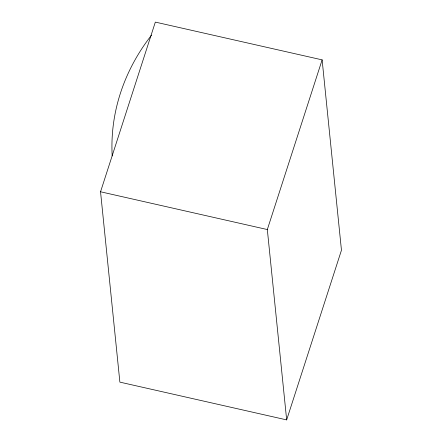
<?xml version="1.0" encoding="UTF-8"?>
<svg xmlns="http://www.w3.org/2000/svg" width="442" height="442" viewBox="0 0 442 442"><rect width="100%" height="100%" fill="white"/><g stroke="black" fill="none" stroke-linecap="round" stroke-linejoin="round"><path stroke-width="0.66" d="M100.544 191.778L155.335 22.1L322.124 59.869L341.456 250.222L286.665 419.9L119.876 382.131L100.544 191.778L267.327 229.547L286.665 419.9M267.327 229.547L322.124 59.869M112.196 155.938A220.287 192.668 -5.8 0 1 151.512 35.183"/></g></svg>
